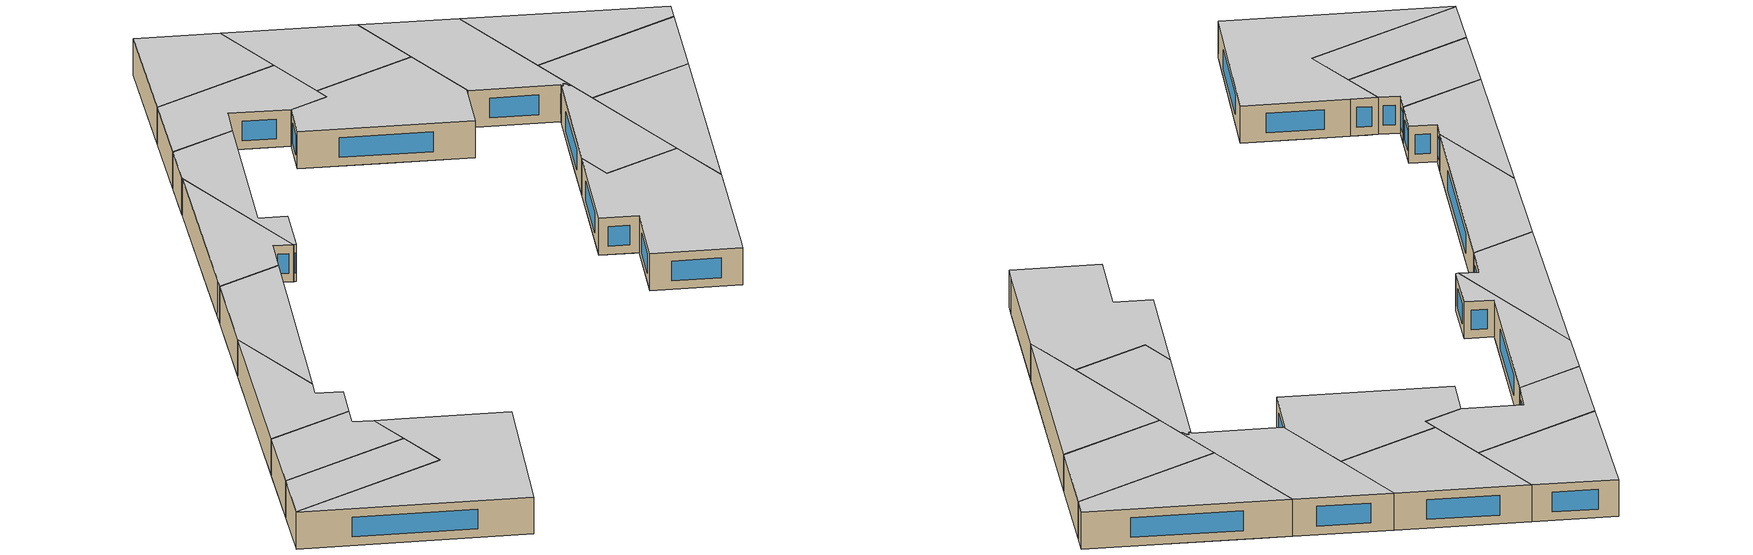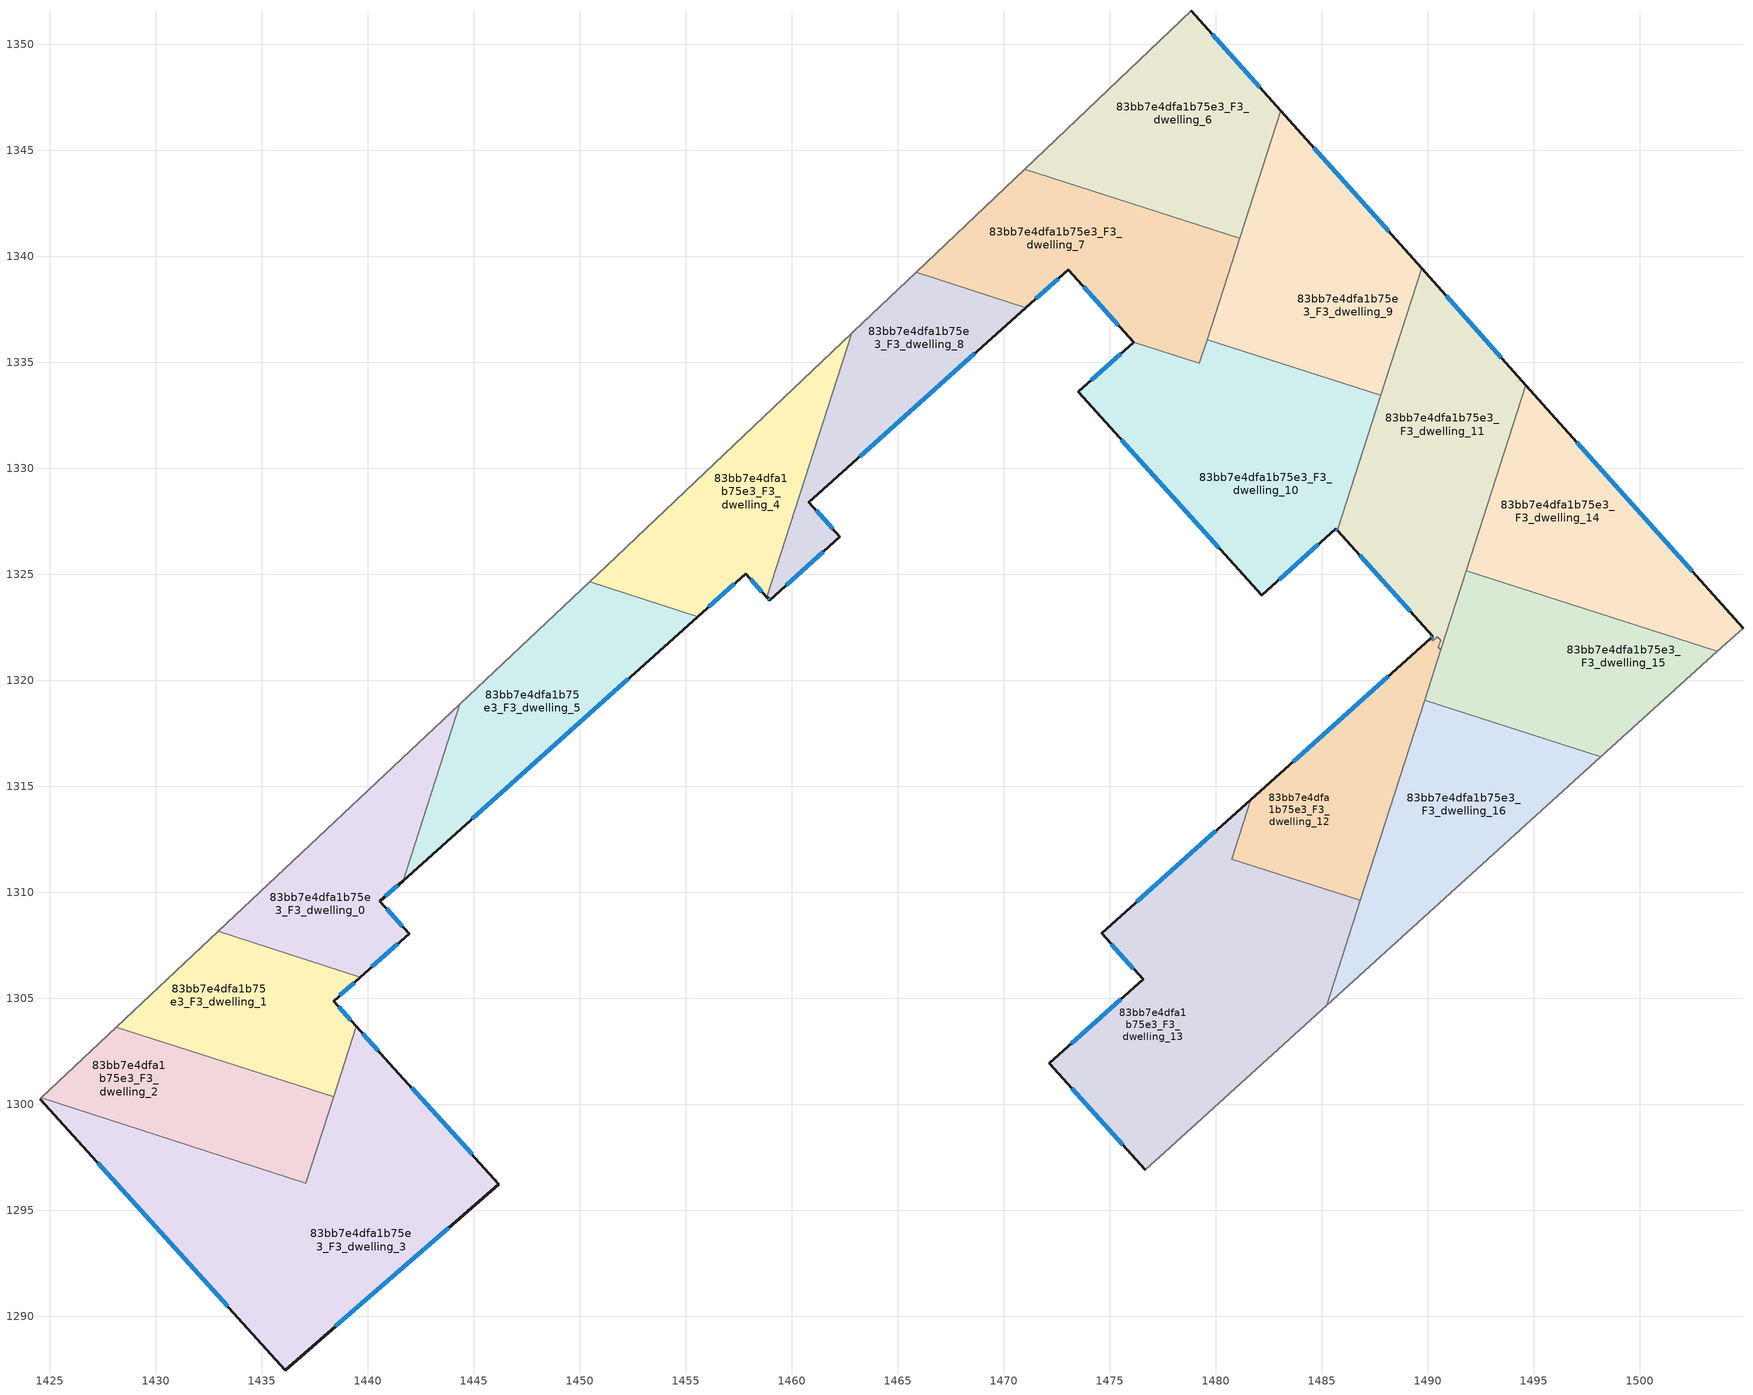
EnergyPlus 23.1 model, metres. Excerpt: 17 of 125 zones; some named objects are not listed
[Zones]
83bb7e4dfa1b75e3_F3_dwelling_0
 floor to 83bb7e4dfa1b75e3_F2_dwelling_1 (EU_floor_Construction): 1440.8,1309.78 1440.79,1309.76 1440.58,1309.58 1441.95,1308.05 1439.66,1306 1432.96,1308.16 1437.99,1312.89 z9
 floor to 83bb7e4dfa1b75e3_F2_dwelling_0 (EU_floor_Construction): 1444.35,1318.87 1441.67,1310.55 1440.8,1309.78 1437.99,1312.89 z9
 wall outside (EU_wall_Construction): 1439.66,1306 1441.95,1308.05 1440.58,1309.58 1441.67,1310.55 z9:12
 wall to 83bb7e4dfa1b75e3_F3_dwelling_5 (EU_wall_Construction): 1441.67,1310.55 1444.35,1318.87 z9:12
 wall to 83bb7e4dfa1b75e3_F3_dwelling_1 (EU_wall_Construction): 1432.96,1308.16 1439.66,1306 z9:12
 wall adiabatic (EU_wall_Construction): 1444.35,1318.87 1432.96,1308.16 z9:12
 window (EU_Window_Construction): 1440.84,1309.8 1441.42,1310.32 / 1441.63,1308.41 1440.9,1309.22 / 1440.2,1306.48 1441.41,1307.57 z9.7:11.3
 ceiling to 83bb7e4dfa1b75e3_F4_dwelling_0 (EU_floor_Construction): 1441.95,1308.05 1440.58,1309.58 1441.67,1310.55 1444.35,1318.87 1432.96,1308.16 1439.66,1306 z12
83bb7e4dfa1b75e3_F3_dwelling_1
 floor to 83bb7e4dfa1b75e3_F2_dwelling_2 (EU_floor_Construction): 1437.3,1306.08 1439.46,1303.68 1439,1302.24 1437.3,1300.7 1432.92,1302.11 z9
 floor to 83bb7e4dfa1b75e3_F2_dwelling_1 (EU_floor_Construction): 1439.66,1306 1438.39,1304.87 1437.3,1306.08 1432.92,1302.11 1428.15,1303.64 1432.96,1308.16 z9
 floor to 83bb7e4dfa1b75e3_F2_dwelling_3 (EU_floor_Construction): 1439,1302.24 1438.39,1300.35 1437.3,1300.7 z9
 wall outside (EU_wall_Construction): 1439.46,1303.68 1438.39,1304.87 1439.66,1306 z9:12
 wall to 83bb7e4dfa1b75e3_F3_dwelling_2 (EU_wall_Construction): 1428.15,1303.64 1438.39,1300.35 z9:12
 wall adiabatic (EU_wall_Construction): 1432.96,1308.16 1428.15,1303.64 z9:12
 wall to 83bb7e4dfa1b75e3_F3_dwelling_3 (EU_wall_Construction): 1438.39,1300.35 1439.46,1303.68 z9:12
 window (EU_Window_Construction): 1438.69,1305.14 1439.36,1305.74 / 1439.21,1303.96 1438.64,1304.59 z9.7:11.3
 ceiling to 83bb7e4dfa1b75e3_F4_dwelling_1 (EU_floor_Construction): 1438.39,1300.35 1439.46,1303.68 1438.39,1304.87 1439.66,1306 1432.96,1308.16 1428.15,1303.64 z12
83bb7e4dfa1b75e3_F3_dwelling_10
 floor to 83bb7e4dfa1b75e3_F2_dwelling_10 (EU_floor_Construction): 1483.54,1334.54 1486.94,1330.78 1485.75,1327.07 1485.67,1327.15 1482.18,1324.01 1477.57,1329.12 z9
 floor to 83bb7e4dfa1b75e3_F2_dwelling_9 (EU_floor_Construction): 1483.2,1334.91 1483.54,1334.54 1477.57,1329.12 1473.52,1333.61 1476.14,1335.95 1479.24,1334.95 1479.6,1336.07 z9
 floor to 83bb7e4dfa1b75e3_F2_dwelling_15 (EU_floor_Construction): 1487.75,1333.45 1485.98,1331.84 1483.2,1334.91 z9
 floor to 83bb7e4dfa1b75e3_F2_dwelling_16 (EU_floor_Construction): 1487.79,1333.43 1486.94,1330.78 1485.98,1331.84 1487.75,1333.45 z9
 wall outside (EU_wall_Construction): 1476.14,1335.95 1473.52,1333.61 1482.18,1324.01 1485.67,1327.15 1485.75,1327.07 z9:12
 wall to 83bb7e4dfa1b75e3_F3_dwelling_9 (EU_wall_Construction): 1487.79,1333.43 1479.6,1336.07 z9:12
 wall to 83bb7e4dfa1b75e3_F3_dwelling_7 (EU_wall_Construction): 1479.6,1336.07 1479.24,1334.95 1476.14,1335.95 z9:12
 wall to 83bb7e4dfa1b75e3_F3_dwelling_11 (EU_wall_Construction): 1485.75,1327.07 1485.76,1327.12 1487.79,1333.43 z9:12
 window (EU_Window_Construction): 1485.69,1327.13 1485.73,1327.09 / 1483,1324.75 1484.85,1326.41 / 1475.55,1331.35 1480.14,1326.26 / 1475.52,1335.4 1474.14,1334.16 z9.7:11.3
 ceiling to 83bb7e4dfa1b75e3_F4_dwelling_10 (EU_floor_Construction): 1485.75,1327.07 1487.79,1333.43 1479.6,1336.07 1479.24,1334.95 1476.14,1335.95 1473.52,1333.61 1482.18,1324.01 1485.67,1327.15 z12
83bb7e4dfa1b75e3_F3_dwelling_11
 floor to 83bb7e4dfa1b75e3_F2_dwelling_16 (EU_floor_Construction): 1491.79,1337.11 1494.64,1333.92 1493.27,1329.67 1490.35,1327.02 1486.94,1330.78 1487.82,1333.51 z9
 floor to 83bb7e4dfa1b75e3_F2_dwelling_10 (EU_floor_Construction): 1486.94,1330.78 1489.25,1328.24 1486.74,1325.96 1485.75,1327.07 z9
 floor to 83bb7e4dfa1b75e3_F2_dwelling_15 (EU_floor_Construction): 1489.72,1339.43 1491.79,1337.11 1487.82,1333.51 z9
 floor to 83bb7e4dfa1b75e3_F2_dwelling_17 (EU_floor_Construction): 1493.27,1329.67 1491.88,1325.33 1490.35,1327.02 z9
 floor to 83bb7e4dfa1b75e3_F2_dwelling_11 (EU_floor_Construction): 1489.25,1328.24 1491.88,1325.33 1490.63,1321.43 1490.51,1321.56 1490.62,1321.89 1490.46,1322.06 1490.24,1321.86 1490.14,1321.97 1490.25,1322.07 1486.74,1325.96 z9
 wall outside (EU_wall_Construction): 1485.75,1327.07 1490.25,1322.07 1490.14,1321.97 / 1494.64,1333.92 1489.72,1339.43 z9:12
 wall to 83bb7e4dfa1b75e3_F3_dwelling_12 (EU_wall_Construction): 1490.14,1321.97 1490.24,1321.86 1490.46,1322.06 1490.62,1321.89 1490.51,1321.56 1490.63,1321.43 z9:12
 wall to 83bb7e4dfa1b75e3_F3_dwelling_14 (EU_wall_Construction): 1491.83,1325.17 1494.64,1333.92 z9:12
 wall to 83bb7e4dfa1b75e3_F3_dwelling_15 (EU_wall_Construction): 1490.63,1321.43 1491.83,1325.17 z9:12
 wall to 83bb7e4dfa1b75e3_F3_dwelling_9 (EU_wall_Construction): 1489.72,1339.43 1487.79,1333.44 z9:12
 window (EU_Window_Construction): 1490.23,1322.05 1490.17,1322 / 1486.8,1325.89 1489.19,1323.25 / 1493.49,1335.21 1490.88,1338.13 z9.7:11.3
 ceiling to 83bb7e4dfa1b75e3_F4_dwelling_11 (EU_floor_Construction): 1490.63,1321.43 1494.64,1333.92 1489.72,1339.43 1485.76,1327.12 1485.75,1327.07 1490.25,1322.07 1490.14,1321.97 1490.24,1321.86 1490.46,1322.06 1490.62,1321.89 1490.51,1321.56 z12
83bb7e4dfa1b75e3_F3_dwelling_12
 floor to 83bb7e4dfa1b75e3_F2_dwelling_11 (EU_floor_Construction): 1490.46,1322.06 1490.62,1321.89 1490.51,1321.56 1490.63,1321.43 1488.66,1315.3 1487.31,1314.08 1484.63,1317.04 1490.14,1321.97 1490.24,1321.86 z9
 floor to 83bb7e4dfa1b75e3_F2_dwelling_6 (EU_floor_Construction): 1487.15,1314.26 1488.01,1313.31 1487.02,1310.21 1486.49,1309.73 1483.29,1310.76 z9
 floor to 83bb7e4dfa1b75e3_F2_dwelling_12 (EU_floor_Construction): 1488.66,1315.3 1488.01,1313.31 1487.31,1314.08 z9
 floor to 83bb7e4dfa1b75e3_F2_dwelling_5 (EU_floor_Construction): 1484.63,1317.04 1487.15,1314.26 1483.29,1310.76 1480.76,1311.57 1481.66,1314.38 z9
 floor to 83bb7e4dfa1b75e3_F2_dwelling_7 (EU_floor_Construction): 1487.02,1310.21 1486.83,1309.62 1486.49,1309.73 z9
 wall outside (EU_wall_Construction): 1490.14,1321.97 1481.66,1314.38 z9:12
 wall to 83bb7e4dfa1b75e3_F3_dwelling_13 (EU_wall_Construction): 1481.66,1314.38 1480.76,1311.57 1486.83,1309.62 z9:12
 wall to 83bb7e4dfa1b75e3_F3_dwelling_16 (EU_wall_Construction): 1486.83,1309.62 1489.86,1319.06 z9:12
 wall to 83bb7e4dfa1b75e3_F3_dwelling_15 (EU_wall_Construction): 1489.86,1319.06 1490.63,1321.43 z9:12
 window (EU_Window_Construction): 1488.15,1320.19 1483.66,1316.16 z9.7:11.3
 ceiling to 83bb7e4dfa1b75e3_F4_dwelling_12 (EU_floor_Construction): 1486.83,1309.62 1490.63,1321.43 1490.51,1321.56 1490.62,1321.89 1490.46,1322.06 1490.24,1321.86 1490.14,1321.97 1481.66,1314.38 1480.76,1311.57 z12
83bb7e4dfa1b75e3_F3_dwelling_13
 floor to 83bb7e4dfa1b75e3_F2_dwelling_6 (EU_floor_Construction): 1486.49,1309.73 1474.73,1299.07 1472.15,1301.93 1476.58,1305.89 1477.18,1305.22 1483.29,1310.76 z9
 floor to 83bb7e4dfa1b75e3_F2_dwelling_5 (EU_floor_Construction): 1481.66,1314.38 1480.76,1311.57 1483.29,1310.76 1477.18,1305.22 1474.62,1308.06 z9
 floor to 83bb7e4dfa1b75e3_F2_dwelling_7 (EU_floor_Construction): 1486.83,1309.62 1485.24,1304.67 1477.6,1297.75 1476.67,1296.91 1474.73,1299.07 1486.49,1309.73 z9
 wall outside (EU_wall_Construction): 1481.66,1314.38 1474.62,1308.06 1476.58,1305.89 1472.15,1301.93 1476.67,1296.91 z9:12
 wall adiabatic (EU_wall_Construction): 1476.67,1296.91 1477.6,1297.75 1485.24,1304.67 z9:12
 wall to 83bb7e4dfa1b75e3_F3_dwelling_16 (EU_wall_Construction): 1485.24,1304.67 1486.83,1309.62 z9:12
 window (EU_Window_Construction): 1473.21,1300.75 1475.61,1298.09 / 1475.54,1304.96 1473.19,1302.86 / 1475.08,1307.55 1476.12,1306.4 / 1480.01,1312.89 1476.27,1309.54 z9.7:11.3
 ceiling to 83bb7e4dfa1b75e3_F4_dwelling_13 (EU_floor_Construction): 1485.24,1304.67 1486.83,1309.62 1480.76,1311.57 1481.66,1314.38 1474.62,1308.06 1476.58,1305.89 1472.15,1301.93 1476.67,1296.91 1477.6,1297.75 z12
83bb7e4dfa1b75e3_F3_dwelling_14
 floor to 83bb7e4dfa1b75e3_F2_dwelling_17 (EU_floor_Construction): 1496.13,1332.26 1500.49,1327.37 1496.43,1323.69 1492.11,1325.08 1491.88,1325.33 1493.27,1329.67 z9
 floor to 83bb7e4dfa1b75e3_F2_dwelling_18 (EU_floor_Construction): 1500.49,1327.37 1504.88,1322.47 1503.66,1321.36 1496.43,1323.69 z9
 floor to 83bb7e4dfa1b75e3_F2_dwelling_16 (EU_floor_Construction): 1494.64,1333.92 1496.13,1332.26 1493.27,1329.67 z9
 floor to 83bb7e4dfa1b75e3_F2_dwelling_11 (EU_floor_Construction): 1491.88,1325.33 1492.11,1325.08 1491.83,1325.17 z9
 wall outside (EU_wall_Construction): 1504.88,1322.46 1494.64,1333.92 z9:12
 wall adiabatic (EU_wall_Construction): 1503.66,1321.36 1504.88,1322.46 z9:12
 wall to 83bb7e4dfa1b75e3_F3_dwelling_15 (EU_wall_Construction): 1491.83,1325.17 1503.66,1321.36 z9:12
 window (EU_Window_Construction): 1502.48,1325.16 1497.05,1331.23 z9.7:11.3
 ceiling to 83bb7e4dfa1b75e3_F4_dwelling_14 (EU_floor_Construction): 1504.88,1322.46 1494.64,1333.92 1491.83,1325.17 1503.66,1321.36 z12
83bb7e4dfa1b75e3_F3_dwelling_15
 floor to 83bb7e4dfa1b75e3_F2_dwelling_18 (EU_floor_Construction): 1503.66,1321.36 1499.17,1317.29 1494.75,1322.17 1496.43,1323.69 z9
 floor to 83bb7e4dfa1b75e3_F2_dwelling_12 (EU_floor_Construction): 1495.42,1321.43 1499.17,1317.29 1498.17,1316.39 1492.03,1318.36 z9
 floor to 83bb7e4dfa1b75e3_F2_dwelling_17 (EU_floor_Construction): 1496.43,1323.69 1494.75,1322.17 1492.11,1325.08 z9
 floor to 83bb7e4dfa1b75e3_F2_dwelling_11 (EU_floor_Construction): 1492.11,1325.08 1495.42,1321.43 1492.03,1318.36 1489.86,1319.06 1491.83,1325.17 z9
 wall adiabatic (EU_wall_Construction): 1498.17,1316.38 1503.66,1321.36 z9:12
 wall to 83bb7e4dfa1b75e3_F3_dwelling_16 (EU_wall_Construction): 1489.86,1319.06 1498.17,1316.38 z9:12
 ceiling to 83bb7e4dfa1b75e3_F4_dwelling_15 (EU_floor_Construction): 1503.66,1321.36 1491.83,1325.17 1489.86,1319.06 1498.17,1316.38 z12
83bb7e4dfa1b75e3_F3_dwelling_16
 floor to 83bb7e4dfa1b75e3_F2_dwelling_12 (EU_floor_Construction): 1498.17,1316.39 1491.06,1309.94 1488.01,1313.31 1488.66,1315.3 1492.03,1318.36 z9
 floor to 83bb7e4dfa1b75e3_F2_dwelling_11 (EU_floor_Construction): 1492.03,1318.36 1488.66,1315.3 1489.86,1319.06 z9
 floor to 83bb7e4dfa1b75e3_F2_dwelling_7 (EU_floor_Construction): 1489.11,1312.1 1491.06,1309.94 1485.24,1304.67 1487.02,1310.21 z9
 floor to 83bb7e4dfa1b75e3_F2_dwelling_6 (EU_floor_Construction): 1488.01,1313.31 1489.11,1312.1 1487.02,1310.21 z9
 wall adiabatic (EU_wall_Construction): 1485.24,1304.67 1498.17,1316.38 z9:12
 ceiling to 83bb7e4dfa1b75e3_F4_dwelling_16 (EU_floor_Construction): 1498.17,1316.38 1489.86,1319.06 1485.24,1304.67 z12
83bb7e4dfa1b75e3_F3_dwelling_2
 floor to 83bb7e4dfa1b75e3_F2_dwelling_2 (EU_floor_Construction): 1437.3,1300.7 1433.65,1297.39 1429.27,1298.8 1432.92,1302.11 z9
 floor to 83bb7e4dfa1b75e3_F2_dwelling_1 (EU_floor_Construction): 1432.92,1302.11 1429.27,1298.8 1424.6,1300.3 1428.15,1303.64 z9
 floor to 83bb7e4dfa1b75e3_F2_dwelling_3 (EU_floor_Construction): 1438.39,1300.35 1437.09,1296.29 1433.65,1297.39 1437.3,1300.7 z9
 wall to 83bb7e4dfa1b75e3_F3_dwelling_3 (EU_wall_Construction): 1424.6,1300.3 1437.09,1296.29 1438.39,1300.35 z9:12
 wall adiabatic (EU_wall_Construction): 1428.15,1303.64 1424.6,1300.3 z9:12
 ceiling to 83bb7e4dfa1b75e3_F4_dwelling_2 (EU_floor_Construction): 1437.09,1296.29 1438.39,1300.35 1428.15,1303.64 1424.6,1300.3 z12
83bb7e4dfa1b75e3_F3_dwelling_3
 floor to 83bb7e4dfa1b75e3_F2_dwelling_4 (EU_floor_Construction): 1443.03,1299.72 1446.19,1296.24 1436.11,1287.46 1433.13,1290.75 z9
 floor to 83bb7e4dfa1b75e3_F2_dwelling_3 (EU_floor_Construction): 1440.82,1302.17 1443.03,1299.72 1433.13,1290.75 1430.06,1294.14 1433.65,1297.39 1437.09,1296.29 1439,1302.24 1439.97,1303.12 z9
 floor to 83bb7e4dfa1b75e3_F2_dwelling_2 (EU_floor_Construction): 1439.46,1303.68 1439.97,1303.12 1439,1302.24 z9
 floor to 83bb7e4dfa1b75e3_F2_dwelling_1 (EU_floor_Construction): 1429.27,1298.8 1427.39,1297.1 1424.55,1300.24 1424.6,1300.3 z9
 floor adiabatic (EU_floor_Construction): 1433.65,1297.39 1430.06,1294.14 1424.54,1300.24 1427.39,1297.1 1429.27,1298.8 z9
 wall outside (EU_wall_Construction): 1424.54,1300.24 1436.11,1287.46 1446.19,1296.24 1440.82,1302.17 1439.46,1303.68 z9:12
 wall adiabatic (EU_wall_Construction): 1424.6,1300.3 1424.54,1300.24 z9:12
 window (EU_Window_Construction): 1440.5,1302.53 1439.78,1303.33 / 1444.93,1297.63 1442.08,1300.78 / 1438.48,1289.52 1443.82,1294.17 / 1427.26,1297.24 1433.4,1290.46 z9.7:11.3
 ceiling to 83bb7e4dfa1b75e3_F4_dwelling_3 (EU_floor_Construction): 1446.19,1296.24 1440.82,1302.17 1439.46,1303.68 1437.09,1296.29 1424.6,1300.3 1424.54,1300.24 1436.11,1287.46 z12
83bb7e4dfa1b75e3_F3_dwelling_4
 floor to 83bb7e4dfa1b75e3_F2_dwelling_0 (EU_floor_Construction): 1454.55,1328.5 1457.75,1324.96 1455.57,1323 1450.47,1324.64 1451.28,1325.4 z9
 floor to 83bb7e4dfa1b75e3_F2_dwelling_8 (EU_floor_Construction): 1462.84,1336.37 1458.84,1323.93 1457.84,1325.04 1457.75,1324.96 1454.55,1328.5 z9
 wall outside (EU_wall_Construction): 1455.57,1323 1457.84,1325.04 1458.84,1323.93 z9:12
 wall to 83bb7e4dfa1b75e3_F3_dwelling_8 (EU_wall_Construction): 1458.84,1323.93 1462.84,1336.37 z9:12
 wall to 83bb7e4dfa1b75e3_F3_dwelling_5 (EU_wall_Construction): 1450.47,1324.64 1455.57,1323 z9:12
 wall adiabatic (EU_wall_Construction): 1462.84,1336.37 1451.28,1325.4 1450.47,1324.64 z9:12
 window (EU_Window_Construction): 1458.07,1324.78 1458.6,1324.19 / 1456.1,1323.48 1457.3,1324.56 z9.7:11.3
 ceiling to 83bb7e4dfa1b75e3_F4_dwelling_4 (EU_floor_Construction): 1458.84,1323.93 1462.84,1336.37 1451.28,1325.4 1450.47,1324.64 1455.57,1323 1457.84,1325.04 z12
83bb7e4dfa1b75e3_F3_dwelling_5
 floor to 83bb7e4dfa1b75e3_F2_dwelling_0 (EU_floor_Construction): 1455.57,1323 1441.67,1310.55 1444.35,1318.87 1450.47,1324.64 z9
 wall outside (EU_wall_Construction): 1441.67,1310.55 1455.57,1323 z9:12
 wall adiabatic (EU_wall_Construction): 1450.47,1324.64 1444.35,1318.87 z9:12
 window (EU_Window_Construction): 1444.93,1313.48 1452.3,1320.08 z9.7:11.3
 ceiling to 83bb7e4dfa1b75e3_F4_dwelling_5 (EU_floor_Construction): 1455.57,1323 1450.47,1324.64 1444.35,1318.87 1441.67,1310.55 z12
83bb7e4dfa1b75e3_F3_dwelling_6
 floor to 83bb7e4dfa1b75e3_F2_dwelling_13 (EU_floor_Construction): 1478.86,1351.58 1483.07,1346.87 1482.96,1346.53 1477.86,1341.91 1476.45,1342.36 1473.08,1346.09 z9
 floor to 83bb7e4dfa1b75e3_F2_dwelling_14 (EU_floor_Construction): 1482.96,1346.53 1481.14,1340.85 1477.86,1341.91 z9
 floor to 83bb7e4dfa1b75e3_F2_dwelling_8 (EU_floor_Construction): 1473.08,1346.09 1476.45,1342.36 1471,1344.12 z9
 wall outside (EU_wall_Construction): 1483.07,1346.87 1478.86,1351.58 z9:12
 wall to 83bb7e4dfa1b75e3_F3_dwelling_7 (EU_wall_Construction): 1471,1344.12 1481.14,1340.85 z9:12
 wall adiabatic (EU_wall_Construction): 1478.86,1351.58 1471,1344.12 z9:12
 wall to 83bb7e4dfa1b75e3_F3_dwelling_9 (EU_wall_Construction): 1481.14,1340.85 1483.07,1346.87 z9:12
 window (EU_Window_Construction): 1482.08,1347.97 1479.85,1350.47 z9.7:11.3
 ceiling to 83bb7e4dfa1b75e3_F4_dwelling_6 (EU_floor_Construction): 1481.14,1340.85 1483.07,1346.87 1478.86,1351.58 1471,1344.12 z12
83bb7e4dfa1b75e3_F3_dwelling_7
 floor to 83bb7e4dfa1b75e3_F2_dwelling_9 (EU_floor_Construction): 1477.64,1341.05 1480.27,1338.15 1479.24,1334.95 1476.14,1335.95 1474.28,1338.01 z9
 floor to 83bb7e4dfa1b75e3_F2_dwelling_14 (EU_floor_Construction): 1481.14,1340.85 1480.27,1338.15 1477.31,1341.41 1477.86,1341.91 z9
 floor to 83bb7e4dfa1b75e3_F2_dwelling_8 (EU_floor_Construction): 1476.45,1342.36 1477.64,1341.05 1474.28,1338.01 1473.05,1339.37 1471.05,1337.58 1465.87,1339.25 1471,1344.11 z9
 floor to 83bb7e4dfa1b75e3_F2_dwelling_13 (EU_floor_Construction): 1477.86,1341.91 1477.31,1341.41 1476.45,1342.36 z9
 wall outside (EU_wall_Construction): 1471.05,1337.58 1473.05,1339.37 1476.14,1335.95 z9:12
 wall adiabatic (EU_wall_Construction): 1471,1344.12 1465.87,1339.25 z9:12
 wall to 83bb7e4dfa1b75e3_F3_dwelling_8 (EU_wall_Construction): 1465.87,1339.25 1471.05,1337.58 z9:12
 wall to 83bb7e4dfa1b75e3_F3_dwelling_9 (EU_wall_Construction): 1479.6,1336.07 1481.14,1340.85 z9:12
 window (EU_Window_Construction): 1473.77,1338.57 1475.41,1336.75 / 1471.52,1338 1472.58,1338.95 z9.7:11.3
 ceiling to 83bb7e4dfa1b75e3_F4_dwelling_7 (EU_floor_Construction): 1479.24,1334.95 1481.14,1340.85 1471,1344.12 1465.87,1339.25 1471.05,1337.58 1473.05,1339.37 1476.14,1335.95 z12
83bb7e4dfa1b75e3_F3_dwelling_8
 floor to 83bb7e4dfa1b75e3_F2_dwelling_8 (EU_floor_Construction): 1471.05,1337.58 1460.81,1328.4 1462.28,1326.76 1458.97,1323.79 1458.85,1323.92 1458.84,1323.93 1462.84,1336.37 1462.91,1336.44 1465.87,1339.25 z9
 wall outside (EU_wall_Construction): 1458.84,1323.93 1458.88,1323.88 1458.97,1323.79 1462.28,1326.76 1460.81,1328.4 1471.05,1337.58 z9:12
 wall adiabatic (EU_wall_Construction): 1465.87,1339.25 1462.91,1336.44 1462.84,1336.37 z9:12
 window (EU_Window_Construction): 1463.21,1330.55 1468.65,1335.42 / 1461.94,1327.14 1461.15,1328.01 / 1459.75,1324.48 1461.5,1326.06 / 1458.9,1323.86 1458.95,1323.81 z9.7:11.3
 ceiling to 83bb7e4dfa1b75e3_F4_dwelling_8 (EU_floor_Construction): 1462.28,1326.76 1460.81,1328.4 1471.05,1337.58 1465.87,1339.25 1462.91,1336.44 1462.84,1336.37 1458.84,1323.93 1458.88,1323.88 1458.97,1323.79 z12
83bb7e4dfa1b75e3_F3_dwelling_9
 floor to 83bb7e4dfa1b75e3_F2_dwelling_14 (EU_floor_Construction): 1483.19,1346.74 1487.48,1341.94 1481.63,1336.64 1480.27,1338.15 1482.96,1346.53 z9
 floor to 83bb7e4dfa1b75e3_F2_dwelling_15 (EU_floor_Construction): 1487.48,1341.94 1489.72,1339.43 1487.82,1333.51 1487.75,1333.45 1483.2,1334.91 1481.63,1336.64 z9
 floor to 83bb7e4dfa1b75e3_F2_dwelling_9 (EU_floor_Construction): 1480.27,1338.15 1483.2,1334.91 1479.6,1336.07 z9
 floor to 83bb7e4dfa1b75e3_F2_dwelling_13 (EU_floor_Construction): 1483.07,1346.87 1483.19,1346.74 1482.96,1346.53 z9
 wall outside (EU_wall_Construction): 1489.72,1339.43 1483.07,1346.87 z9:12
 window (EU_Window_Construction): 1488.16,1341.17 1484.63,1345.12 z9.7:11.3
 ceiling to 83bb7e4dfa1b75e3_F4_dwelling_9 (EU_floor_Construction): 1487.79,1333.43 1489.72,1339.43 1483.07,1346.87 1479.6,1336.07 z12
[Building]
EU S2 Campaign: North Axis=0; Terrain=City; Solar Distribution=FullExterior
[Site:Location]
Budapest.Ferenc.Liszt.Intl.AP: Latitude=47.437; Longitude=19.256; Time Zone=1; Elevation=185
[SizingPeriod:WeatherFileDays]
AnnualSizingPeriod: Begin Month=1; Begin Day of Month=1; End Month=12; End Day of Month=31; Day of Week for Start Day=Monday; Use Weather File Daylight Saving Period=No; Use Weather File Rain and Snow Indicators=No
[MATERIAL]
EU_InternalMass_Material: Roughness=MediumRough; Thickness=0.1; Conductivity=1; Density=1800; Specific Heat=900; Thermal Absorptance=0.9; Solar Absorptance=0.7; Visible Absorptance=0.7
[MATERIAL:NOMASS] Roughness=MediumRough; Thermal Absorptance=0.9; Solar Absorptance=0.7; Visible Absorptance=0.7
Name | Thermal Resistance
EU_wall_NoMass | 0.832559
EU_floor_NoMass | 0.872794
[WINDOWMATERIAL:SIMPLEGLAZINGSYSTEM]
EU_Window_SimpleGlazing: UFactor=2.79869; Solar Heat Gain Coefficient=0.75; Visible Transmittance=0.75
[CONSTRUCTION]
EU_wall_Construction: EU_wall_NoMass
EU_floor_Construction: EU_floor_NoMass
EU_Window_Construction: EU_Window_SimpleGlazing
EU_InternalMass_Construction: EU_InternalMass_Material
[ZONE] Type=1; Multiplier=1; Ceiling Height=autocalculate; Floor Area=autocalculate; Part of Total Floor Area=Yes
Name | Volume
83bb7e4dfa1b75e3_F3_dwelling_0 | 156.397
83bb7e4dfa1b75e3_F3_dwelling_1 | 152.724
83bb7e4dfa1b75e3_F3_dwelling_10 | 287.379
83bb7e4dfa1b75e3_F3_dwelling_11 | 247.821
83bb7e4dfa1b75e3_F3_dwelling_12 | 159.476
83bb7e4dfa1b75e3_F3_dwelling_13 | 359.166
83bb7e4dfa1b75e3_F3_dwelling_14 | 209.32
83bb7e4dfa1b75e3_F3_dwelling_15 | 203.758
83bb7e4dfa1b75e3_F3_dwelling_16 | 197.832
83bb7e4dfa1b75e3_F3_dwelling_2 | 152.732
83bb7e4dfa1b75e3_F3_dwelling_3 | 394.855
83bb7e4dfa1b75e3_F3_dwelling_4 | 168.516
83bb7e4dfa1b75e3_F3_dwelling_5 | 182.559
83bb7e4dfa1b75e3_F3_dwelling_6 | 203.644
83bb7e4dfa1b75e3_F3_dwelling_7 | 211.272
83bb7e4dfa1b75e3_F3_dwelling_8 | 150.378
83bb7e4dfa1b75e3_F3_dwelling_9 | 227.683
[INTERNALMASS] Construction=EU_InternalMass_Construction
Name | Zone or ZoneList | Surface Area
83bb7e4dfa1b75e3_F3_dwelling_0_EU_InternalMass | 83bb7e4dfa1b75e3_F3_dwelling_0 | 52.1332
83bb7e4dfa1b75e3_F3_dwelling_1_EU_InternalMass | 83bb7e4dfa1b75e3_F3_dwelling_1 | 50.9079
83bb7e4dfa1b75e3_F3_dwelling_2_EU_InternalMass | 83bb7e4dfa1b75e3_F3_dwelling_2 | 50.9104
83bb7e4dfa1b75e3_F3_dwelling_3_EU_InternalMass | 83bb7e4dfa1b75e3_F3_dwelling_3 | 131.617
83bb7e4dfa1b75e3_F3_dwelling_4_EU_InternalMass | 83bb7e4dfa1b75e3_F3_dwelling_4 | 56.172
83bb7e4dfa1b75e3_F3_dwelling_5_EU_InternalMass | 83bb7e4dfa1b75e3_F3_dwelling_5 | 60.8531
83bb7e4dfa1b75e3_F3_dwelling_6_EU_InternalMass | 83bb7e4dfa1b75e3_F3_dwelling_6 | 67.8814
83bb7e4dfa1b75e3_F3_dwelling_7_EU_InternalMass | 83bb7e4dfa1b75e3_F3_dwelling_7 | 70.4272
83bb7e4dfa1b75e3_F3_dwelling_8_EU_InternalMass | 83bb7e4dfa1b75e3_F3_dwelling_8 | 50.1259
83bb7e4dfa1b75e3_F3_dwelling_9_EU_InternalMass | 83bb7e4dfa1b75e3_F3_dwelling_9 | 75.8942
83bb7e4dfa1b75e3_F3_dwelling_10_EU_InternalMass | 83bb7e4dfa1b75e3_F3_dwelling_10 | 95.796
83bb7e4dfa1b75e3_F3_dwelling_11_EU_InternalMass | 83bb7e4dfa1b75e3_F3_dwelling_11 | 82.608
83bb7e4dfa1b75e3_F3_dwelling_12_EU_InternalMass | 83bb7e4dfa1b75e3_F3_dwelling_12 | 53.1588
83bb7e4dfa1b75e3_F3_dwelling_13_EU_InternalMass | 83bb7e4dfa1b75e3_F3_dwelling_13 | 119.721
83bb7e4dfa1b75e3_F3_dwelling_14_EU_InternalMass | 83bb7e4dfa1b75e3_F3_dwelling_14 | 69.7731
83bb7e4dfa1b75e3_F3_dwelling_15_EU_InternalMass | 83bb7e4dfa1b75e3_F3_dwelling_15 | 67.9194
83bb7e4dfa1b75e3_F3_dwelling_16_EU_InternalMass | 83bb7e4dfa1b75e3_F3_dwelling_16 | 65.9441
[OTHEREQUIPMENT] Fuel Type=Electricity; Design Level Calculation Method=Watts/Area; Power per Zone Floor Area=1; Fraction Latent=0; Fraction Radiant=0; Fraction Lost=0; Carbon Dioxide Generation Rate=0; EndUse Subcategory=EU_Step8_InternalGains
Name | Zone or ZoneList or Space or SpaceList | Schedule
EU_Step8_InternalGain_83bb7e4dfa1b75e3_F3_dwelling_0_f000 | 83bb7e4dfa1b75e3_F3_dwelling_0 | EU_Step8_GainSchedule_83bb7e4dfa1b75e3_F3_dwelling_0_f000
EU_Step8_InternalGain_83bb7e4dfa1b75e3_F3_dwelling_1_f000 | 83bb7e4dfa1b75e3_F3_dwelling_1 | EU_Step8_GainSchedule_83bb7e4dfa1b75e3_F3_dwelling_1_f000
EU_Step8_InternalGain_83bb7e4dfa1b75e3_F3_dwelling_2_f000 | 83bb7e4dfa1b75e3_F3_dwelling_2 | EU_Step8_GainSchedule_83bb7e4dfa1b75e3_F3_dwelling_2_f000
EU_Step8_InternalGain_83bb7e4dfa1b75e3_F3_dwelling_3_f000 | 83bb7e4dfa1b75e3_F3_dwelling_3 | EU_Step8_GainSchedule_83bb7e4dfa1b75e3_F3_dwelling_3_f000
EU_Step8_InternalGain_83bb7e4dfa1b75e3_F3_dwelling_4_f000 | 83bb7e4dfa1b75e3_F3_dwelling_4 | EU_Step8_GainSchedule_83bb7e4dfa1b75e3_F3_dwelling_4_f000
EU_Step8_InternalGain_83bb7e4dfa1b75e3_F3_dwelling_5_f000 | 83bb7e4dfa1b75e3_F3_dwelling_5 | EU_Step8_GainSchedule_83bb7e4dfa1b75e3_F3_dwelling_5_f000
EU_Step8_InternalGain_83bb7e4dfa1b75e3_F3_dwelling_6_f000 | 83bb7e4dfa1b75e3_F3_dwelling_6 | EU_Step8_GainSchedule_83bb7e4dfa1b75e3_F3_dwelling_6_f000
EU_Step8_InternalGain_83bb7e4dfa1b75e3_F3_dwelling_7_f000 | 83bb7e4dfa1b75e3_F3_dwelling_7 | EU_Step8_GainSchedule_83bb7e4dfa1b75e3_F3_dwelling_7_f000
EU_Step8_InternalGain_83bb7e4dfa1b75e3_F3_dwelling_8_f000 | 83bb7e4dfa1b75e3_F3_dwelling_8 | EU_Step8_GainSchedule_83bb7e4dfa1b75e3_F3_dwelling_8_f000
EU_Step8_InternalGain_83bb7e4dfa1b75e3_F3_dwelling_9_f000 | 83bb7e4dfa1b75e3_F3_dwelling_9 | EU_Step8_GainSchedule_83bb7e4dfa1b75e3_F3_dwelling_9_f000
EU_Step8_InternalGain_83bb7e4dfa1b75e3_F3_dwelling_10_f000 | 83bb7e4dfa1b75e3_F3_dwelling_10 | EU_Step8_GainSchedule_83bb7e4dfa1b75e3_F3_dwelling_10_f000
EU_Step8_InternalGain_83bb7e4dfa1b75e3_F3_dwelling_11_f000 | 83bb7e4dfa1b75e3_F3_dwelling_11 | EU_Step8_GainSchedule_83bb7e4dfa1b75e3_F3_dwelling_11_f000
EU_Step8_InternalGain_83bb7e4dfa1b75e3_F3_dwelling_12_f000 | 83bb7e4dfa1b75e3_F3_dwelling_12 | EU_Step8_GainSchedule_83bb7e4dfa1b75e3_F3_dwelling_12_f000
EU_Step8_InternalGain_83bb7e4dfa1b75e3_F3_dwelling_13_f000 | 83bb7e4dfa1b75e3_F3_dwelling_13 | EU_Step8_GainSchedule_83bb7e4dfa1b75e3_F3_dwelling_13_f000
EU_Step8_InternalGain_83bb7e4dfa1b75e3_F3_dwelling_14_f000 | 83bb7e4dfa1b75e3_F3_dwelling_14 | EU_Step8_GainSchedule_83bb7e4dfa1b75e3_F3_dwelling_14_f000
EU_Step8_InternalGain_83bb7e4dfa1b75e3_F3_dwelling_15_f000 | 83bb7e4dfa1b75e3_F3_dwelling_15 | EU_Step8_GainSchedule_83bb7e4dfa1b75e3_F3_dwelling_15_f000
EU_Step8_InternalGain_83bb7e4dfa1b75e3_F3_dwelling_16_f000 | 83bb7e4dfa1b75e3_F3_dwelling_16 | EU_Step8_GainSchedule_83bb7e4dfa1b75e3_F3_dwelling_16_f000
[ZONEVENTILATION:DESIGNFLOWRATE] Schedule=EU_AlwaysOn; Design Flow Rate Calculation Method=AirChanges/Hour; Air Changes per Hour=0.475469; Ventilation Type=Natural; Fan Pressure Rise=0; Fan Total Efficiency=1; Constant Term Coefficient=1; Temperature Term Coefficient=0; Velocity Term Coefficient=0; Velocity Squared Term Coefficient=0; Minimum Indoor Temperature=-100; Maximum Indoor Temperature=100; Delta Temperature=-100; Minimum Outdoor Temperature=-100; Maximum Outdoor Temperature=100; Maximum Wind Speed=40
Name | Zone or ZoneList or Space or SpaceList
EU_ConstantAir_83bb7e4dfa1b75e3_F3_dwelling_0 | 83bb7e4dfa1b75e3_F3_dwelling_0
EU_ConstantAir_83bb7e4dfa1b75e3_F3_dwelling_1 | 83bb7e4dfa1b75e3_F3_dwelling_1
EU_ConstantAir_83bb7e4dfa1b75e3_F3_dwelling_2 | 83bb7e4dfa1b75e3_F3_dwelling_2
EU_ConstantAir_83bb7e4dfa1b75e3_F3_dwelling_3 | 83bb7e4dfa1b75e3_F3_dwelling_3
EU_ConstantAir_83bb7e4dfa1b75e3_F3_dwelling_4 | 83bb7e4dfa1b75e3_F3_dwelling_4
EU_ConstantAir_83bb7e4dfa1b75e3_F3_dwelling_5 | 83bb7e4dfa1b75e3_F3_dwelling_5
EU_ConstantAir_83bb7e4dfa1b75e3_F3_dwelling_6 | 83bb7e4dfa1b75e3_F3_dwelling_6
EU_ConstantAir_83bb7e4dfa1b75e3_F3_dwelling_7 | 83bb7e4dfa1b75e3_F3_dwelling_7
EU_ConstantAir_83bb7e4dfa1b75e3_F3_dwelling_8 | 83bb7e4dfa1b75e3_F3_dwelling_8
EU_ConstantAir_83bb7e4dfa1b75e3_F3_dwelling_9 | 83bb7e4dfa1b75e3_F3_dwelling_9
EU_ConstantAir_83bb7e4dfa1b75e3_F3_dwelling_10 | 83bb7e4dfa1b75e3_F3_dwelling_10
EU_ConstantAir_83bb7e4dfa1b75e3_F3_dwelling_11 | 83bb7e4dfa1b75e3_F3_dwelling_11
EU_ConstantAir_83bb7e4dfa1b75e3_F3_dwelling_12 | 83bb7e4dfa1b75e3_F3_dwelling_12
EU_ConstantAir_83bb7e4dfa1b75e3_F3_dwelling_13 | 83bb7e4dfa1b75e3_F3_dwelling_13
EU_ConstantAir_83bb7e4dfa1b75e3_F3_dwelling_14 | 83bb7e4dfa1b75e3_F3_dwelling_14
EU_ConstantAir_83bb7e4dfa1b75e3_F3_dwelling_15 | 83bb7e4dfa1b75e3_F3_dwelling_15
EU_ConstantAir_83bb7e4dfa1b75e3_F3_dwelling_16 | 83bb7e4dfa1b75e3_F3_dwelling_16
[HVACTEMPLATE:ZONE:IDEALLOADSAIRSYSTEM] System Availability Schedule=EU_AlwaysOn; Maximum Heating Supply Air Temperature=50; Minimum Cooling Supply Air Temperature=13; Maximum Heating Supply Air Humidity Ratio=0.0156; Minimum Cooling Supply Air Humidity Ratio=0.0077; Heating Limit=NoLimit; Cooling Limit=NoLimit; Heating Availability Schedule=EU_AlwaysOn; Cooling Availability Schedule=EU_CoolingOff; Dehumidification Control Type=ConstantSensibleHeatRatio; Cooling Sensible Heat Ratio=0.7; Dehumidification Setpoint=60; Humidification Control Type=None; Humidification Setpoint=30; Outdoor Air Method=None; Outdoor Air Flow Rate per Person=0.00944; Outdoor Air Flow Rate per Zone Floor Area=0; Outdoor Air Flow Rate per Zone=0; Demand Controlled Ventilation Type=None; Outdoor Air Economizer Type=NoEconomizer; Heat Recovery Type=None; Sensible Heat Recovery Effectiveness=0.7; Latent Heat Recovery Effectiveness=0.65
Name | Template Thermostat
83bb7e4dfa1b75e3_F3_dwelling_0 | EU_HeatOnly_83bb7e4dfa1b75e3_F3_dwelling_0
83bb7e4dfa1b75e3_F3_dwelling_1 | EU_HeatOnly_83bb7e4dfa1b75e3_F3_dwelling_1
83bb7e4dfa1b75e3_F3_dwelling_2 | EU_HeatOnly_83bb7e4dfa1b75e3_F3_dwelling_2
83bb7e4dfa1b75e3_F3_dwelling_3 | EU_HeatOnly_83bb7e4dfa1b75e3_F3_dwelling_3
83bb7e4dfa1b75e3_F3_dwelling_4 | EU_HeatOnly_83bb7e4dfa1b75e3_F3_dwelling_4
83bb7e4dfa1b75e3_F3_dwelling_5 | EU_HeatOnly_83bb7e4dfa1b75e3_F3_dwelling_5
83bb7e4dfa1b75e3_F3_dwelling_6 | EU_HeatOnly_83bb7e4dfa1b75e3_F3_dwelling_6
83bb7e4dfa1b75e3_F3_dwelling_7 | EU_HeatOnly_83bb7e4dfa1b75e3_F3_dwelling_7
83bb7e4dfa1b75e3_F3_dwelling_8 | EU_HeatOnly_83bb7e4dfa1b75e3_F3_dwelling_8
83bb7e4dfa1b75e3_F3_dwelling_9 | EU_HeatOnly_83bb7e4dfa1b75e3_F3_dwelling_9
83bb7e4dfa1b75e3_F3_dwelling_10 | EU_HeatOnly_83bb7e4dfa1b75e3_F3_dwelling_10
83bb7e4dfa1b75e3_F3_dwelling_11 | EU_HeatOnly_83bb7e4dfa1b75e3_F3_dwelling_11
83bb7e4dfa1b75e3_F3_dwelling_12 | EU_HeatOnly_83bb7e4dfa1b75e3_F3_dwelling_12
83bb7e4dfa1b75e3_F3_dwelling_13 | EU_HeatOnly_83bb7e4dfa1b75e3_F3_dwelling_13
83bb7e4dfa1b75e3_F3_dwelling_14 | EU_HeatOnly_83bb7e4dfa1b75e3_F3_dwelling_14
83bb7e4dfa1b75e3_F3_dwelling_15 | EU_HeatOnly_83bb7e4dfa1b75e3_F3_dwelling_15
83bb7e4dfa1b75e3_F3_dwelling_16 | EU_HeatOnly_83bb7e4dfa1b75e3_F3_dwelling_16
[SIZING:ZONE] Zone Cooling Design Supply Air Temperature Input Method=SupplyAirTemperature; Zone Cooling Design Supply Air Temperature=13; Zone Heating Design Supply Air Temperature Input Method=SupplyAirTemperature; Zone Heating Design Supply Air Temperature=50; Zone Cooling Design Supply Air Humidity Ratio=0.008; Zone Heating Design Supply Air Humidity Ratio=0.008; Cooling Design Air Flow Method=DesignDay; Cooling Design Air Flow Rate=0; Cooling Minimum Air Flow per Zone Floor Area=0.000762; Cooling Minimum Air Flow=0; Cooling Minimum Air Flow Fraction=0.2; Heating Design Air Flow Method=DesignDay; Heating Design Air Flow Rate=0; Heating Maximum Air Flow per Zone Floor Area=0.002032; Heating Maximum Air Flow=0.141576; Heating Maximum Air Flow Fraction=0.3; Account for Dedicated Outdoor Air System=No; Dedicated Outdoor Air System Control Strategy=NeutralSupplyAir; Dedicated Outdoor Air Low Setpoint Temperature for Design=autosize; Dedicated Outdoor Air High Setpoint Temperature for Design=autosize; Zone Load Sizing Method=Sensible Load Only No Latent Load; Zone Latent Cooling Design Supply Air Humidity Ratio Input Method=HumidityRatioDifference; Zone Cooling Design Supply Air Humidity Ratio Difference=0.005; Zone Latent Heating Design Supply Air Humidity Ratio Input Method=HumidityRatioDifference; Zone Humidification Design Supply Air Humidity Ratio Difference=0.005
83bb7e4dfa1b75e3_F3_dwelling_0; 83bb7e4dfa1b75e3_F3_dwelling_1; 83bb7e4dfa1b75e3_F3_dwelling_2; 83bb7e4dfa1b75e3_F3_dwelling_3; 83bb7e4dfa1b75e3_F3_dwelling_4; 83bb7e4dfa1b75e3_F3_dwelling_5; 83bb7e4dfa1b75e3_F3_dwelling_6; 83bb7e4dfa1b75e3_F3_dwelling_7; 83bb7e4dfa1b75e3_F3_dwelling_8; 83bb7e4dfa1b75e3_F3_dwelling_9; 83bb7e4dfa1b75e3_F3_dwelling_10; 83bb7e4dfa1b75e3_F3_dwelling_11; 83bb7e4dfa1b75e3_F3_dwelling_12; 83bb7e4dfa1b75e3_F3_dwelling_13; 83bb7e4dfa1b75e3_F3_dwelling_14; 83bb7e4dfa1b75e3_F3_dwelling_15; 83bb7e4dfa1b75e3_F3_dwelling_16
[SCHEDULE:CONSTANT]
Name | Hourly Value
EU_AlwaysOn | 1
EU_CoolingOff | 0
[SCHEDULE:FILE] Column Number=1; Rows to Skip at Top=0; Number of Hours of Data=8760; Column Separator=Comma; Interpolate to Timestep=No; Minutes per Item=60; Adjust Schedule for Daylight Savings=Yes
Name | File
EU_Step8_GainSchedule_83bb7e4dfa1b75e3_F3_dwelling_0_f000 | ../../schedules/83bb7e4dfa1b75e3/83bb7e4dfa1b75e3_F3_dwelling_0_f000_gain.csv
EU_Step8_GainSchedule_83bb7e4dfa1b75e3_F3_dwelling_1_f000 | ../../schedules/83bb7e4dfa1b75e3/83bb7e4dfa1b75e3_F3_dwelling_1_f000_gain.csv
EU_Step8_GainSchedule_83bb7e4dfa1b75e3_F3_dwelling_2_f000 | ../../schedules/83bb7e4dfa1b75e3/83bb7e4dfa1b75e3_F3_dwelling_2_f000_gain.csv
EU_Step8_GainSchedule_83bb7e4dfa1b75e3_F3_dwelling_3_f000 | ../../schedules/83bb7e4dfa1b75e3/83bb7e4dfa1b75e3_F3_dwelling_3_f000_gain.csv
EU_Step8_GainSchedule_83bb7e4dfa1b75e3_F3_dwelling_4_f000 | ../../schedules/83bb7e4dfa1b75e3/83bb7e4dfa1b75e3_F3_dwelling_4_f000_gain.csv
EU_Step8_GainSchedule_83bb7e4dfa1b75e3_F3_dwelling_5_f000 | ../../schedules/83bb7e4dfa1b75e3/83bb7e4dfa1b75e3_F3_dwelling_5_f000_gain.csv
EU_Step8_GainSchedule_83bb7e4dfa1b75e3_F3_dwelling_6_f000 | ../../schedules/83bb7e4dfa1b75e3/83bb7e4dfa1b75e3_F3_dwelling_6_f000_gain.csv
EU_Step8_GainSchedule_83bb7e4dfa1b75e3_F3_dwelling_7_f000 | ../../schedules/83bb7e4dfa1b75e3/83bb7e4dfa1b75e3_F3_dwelling_7_f000_gain.csv
EU_Step8_GainSchedule_83bb7e4dfa1b75e3_F3_dwelling_8_f000 | ../../schedules/83bb7e4dfa1b75e3/83bb7e4dfa1b75e3_F3_dwelling_8_f000_gain.csv
EU_Step8_GainSchedule_83bb7e4dfa1b75e3_F3_dwelling_9_f000 | ../../schedules/83bb7e4dfa1b75e3/83bb7e4dfa1b75e3_F3_dwelling_9_f000_gain.csv
EU_Step8_GainSchedule_83bb7e4dfa1b75e3_F3_dwelling_10_f000 | ../../schedules/83bb7e4dfa1b75e3/83bb7e4dfa1b75e3_F3_dwelling_10_f000_gain.csv
EU_Step8_GainSchedule_83bb7e4dfa1b75e3_F3_dwelling_11_f000 | ../../schedules/83bb7e4dfa1b75e3/83bb7e4dfa1b75e3_F3_dwelling_11_f000_gain.csv
EU_Step8_GainSchedule_83bb7e4dfa1b75e3_F3_dwelling_12_f000 | ../../schedules/83bb7e4dfa1b75e3/83bb7e4dfa1b75e3_F3_dwelling_12_f000_gain.csv
EU_Step8_GainSchedule_83bb7e4dfa1b75e3_F3_dwelling_13_f000 | ../../schedules/83bb7e4dfa1b75e3/83bb7e4dfa1b75e3_F3_dwelling_13_f000_gain.csv
EU_Step8_GainSchedule_83bb7e4dfa1b75e3_F3_dwelling_14_f000 | ../../schedules/83bb7e4dfa1b75e3/83bb7e4dfa1b75e3_F3_dwelling_14_f000_gain.csv
EU_Step8_GainSchedule_83bb7e4dfa1b75e3_F3_dwelling_15_f000 | ../../schedules/83bb7e4dfa1b75e3/83bb7e4dfa1b75e3_F3_dwelling_15_f000_gain.csv
EU_Step8_GainSchedule_83bb7e4dfa1b75e3_F3_dwelling_16_f000 | ../../schedules/83bb7e4dfa1b75e3/83bb7e4dfa1b75e3_F3_dwelling_16_f000_gain.csv
